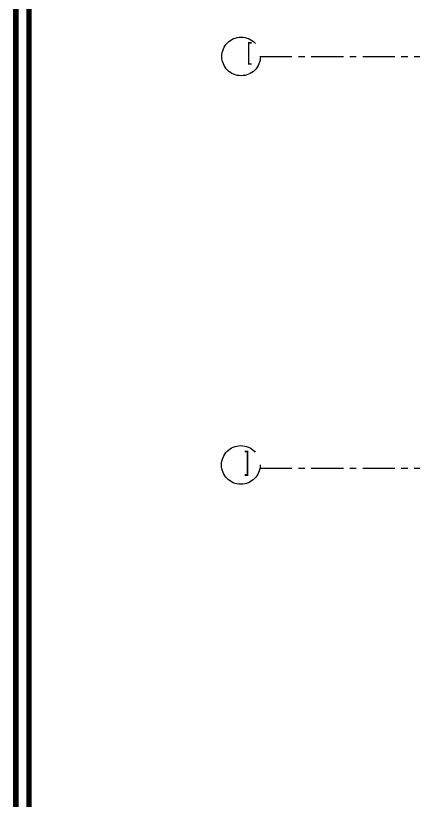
# Model space of a CAD drawing. Extents: x 800 to 995, y 398 to 804.
# Drawn here: x 847.85 to 857.13, y 688.67 to 706.97 of the extents above; entities that cross this region are included whole.
import ezdxf

# ---------------------------------------------------------------- set-up
doc = ezdxf.new("R2010")
doc.units = 0
doc.header["$MEASUREMENT"] = 0
doc.linetypes.add('CENTERX2', pattern=[4, 2.5, -0.5, 0.5, -0.5])
for name, color, linetype, lineweight in [('axis', 1, 'CENTERX2', 5), ('txt in circle', 11, 'CONTINUOUS', 13), ('UG-BORDER', 20, 'CONTINUOUS', 80)]:
    doc.layers.add(name, color=color, linetype=linetype, lineweight=lineweight)
doc.styles.add('SOSA2', font='SOSA.shx', dxfattribs={"width": 0.8})

msp = doc.modelspace()

# ---------------------------------------------------------------- linework, layer by layer
at = {"layer": 'axis', "color": 0, "ltscale": 0.3}
for p, q in [((853.545, 706.018), (857.608, 706.018)), ((853.545, 696.418), (857.608, 696.418))]:
    msp.add_line(p, q, dxfattribs=at)
at = {"layer": 'axis', "color": 0}
for centre in [(853.108, 706.018), (853.101, 696.494)]:
    msp.add_circle(centre, 0.45, dxfattribs=at)
at = {"layer": 'UG-BORDER'}
for p, q in [((847.847, 723.149), (847.847, 653.149)), ((847.847, 653.149), (847.847, 723.149)), ((848.151, 722.846), (848.151, 653.453))]:
    msp.add_line(p, q, dxfattribs=at)

# ---------------------------------------------------------------- texts
at = {"layer": 'txt in circle', "color": 0, "ltscale": 0.01, "attachment_point": 5, "style": 'SOSA2'}
for s, insert, char_height in [('[', (853.296, 706.078), 0.392), (']', (853.248, 696.522), 0.435)]:
    msp.add_mtext(s, dxfattribs=dict(at, insert=insert, char_height=char_height))

doc.saveas('drawing.dxf')
